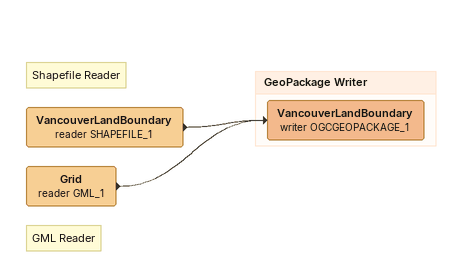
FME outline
Note: Shapefile Reader
VancouverLandBoundary (reader SHAPEFILE_1)
    -> VancouverLandBoundary (writer OGCGEOPACKAGE_1)
Note: GML Reader
Grid (reader GML_1)
    -> VancouverLandBoundary (writer OGCGEOPACKAGE_1)

Bookmark: GeoPackage Writer
VancouverLandBoundary (writer OGCGEOPACKAGE_1)
